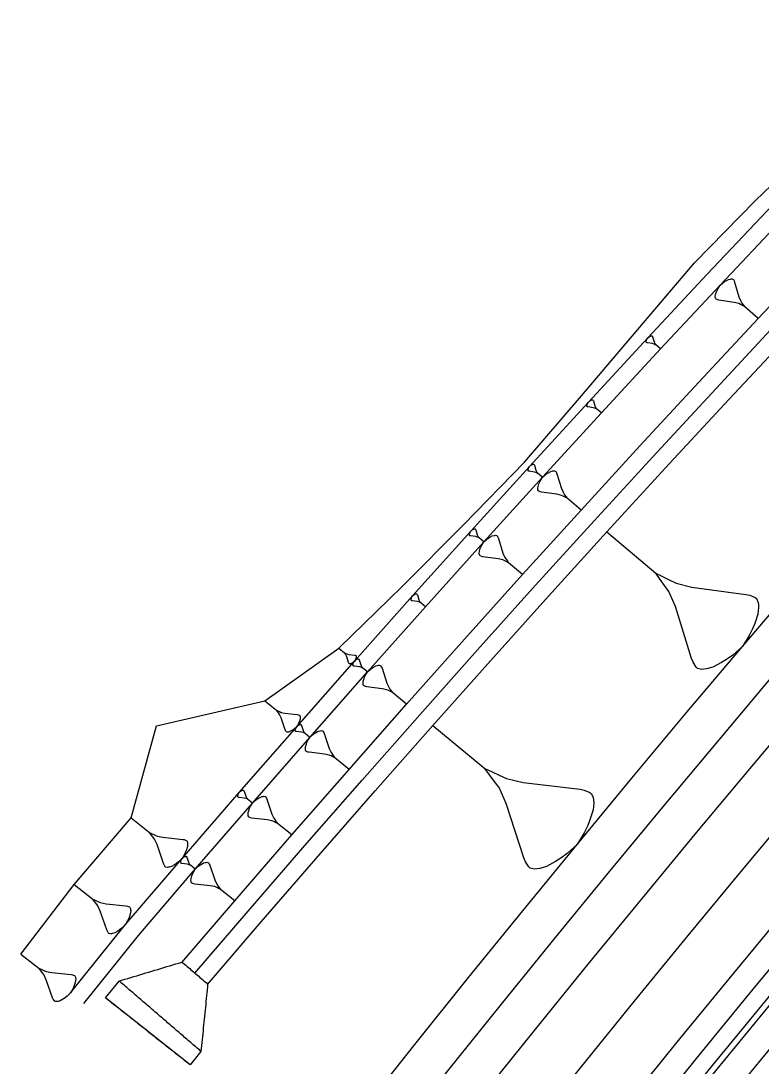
# Model space of a CAD drawing. Extents: x 386614 to 387594, y 803230 to 804419.
# Drawn here: x 387342.4 to 387386.3, y 804217.6 to 804279.6 of the extents above; entities that cross this region are included whole.
import ezdxf

# ---------------------------------------------------------------- set-up
doc = ezdxf.new("R2010")
doc.units = 0
doc.layers.get('0').update_dxf_attribs({"linetype": 'CONTINUOUS'})

msp = doc.modelspace()

# ---------------------------------------------------------------- linework, layer by layer
at = {"color": 1}
for p, q in [((387384.1358, 804264.1902), (387384.2841, 804264.2661)), ((387384.2841, 804264.2661), (387384.3917, 804264.2954)), ((387384.3917, 804264.2954), (387384.4353, 804264.2984)), ((387384.4353, 804264.2984), (387384.4789, 804264.3014)), ((387384.4789, 804264.3014), (387384.5459, 804264.284)), ((387384.5459, 804264.284), (387384.5692, 804264.2637)), ((387384.5692, 804264.2637), (387384.6188, 804264.1794)), ((387383.6044, 804263.6277), (387383.6624, 804263.7413)), ((387383.6624, 804263.7413), (387383.7813, 804263.9248)), ((387383.7813, 804263.9248), (387383.9469, 804264.0676)), ((387383.9469, 804264.0676), (387384.0515, 804264.1406)), ((387384.0515, 804264.1406), (387384.1358, 804264.1902)), ((387384.6188, 804264.1794), (387384.6451, 804264.1155)), ((387384.6451, 804264.1155), (387384.9027, 804263.2344)), ((387383.4974, 804263.2696), (387383.5117, 804263.3802)), ((387383.5004, 804263.226), (387383.4974, 804263.2696)), ((387383.5034, 804263.1824), (387383.5004, 804263.226)), ((387383.5297, 804263.1184), (387383.5034, 804263.1824)), ((387383.5117, 804263.3802), (387383.5667, 804263.5374)), ((387383.553, 804263.0981), (387383.5297, 804263.1184)), ((387383.6433, 804263.0604), (387383.553, 804263.0981)), ((387383.5667, 804263.5374), (387383.6044, 804263.6277)), ((387383.7102, 804263.0431), (387383.6433, 804263.0604)), ((387384.6182, 804262.908), (387383.7102, 804263.0431)), ((387384.9027, 804263.2344), (387385.0079, 804262.9785)), ((387384.886, 804262.8386), (387384.6182, 804262.908)), ((387384.9996, 804262.7807), (387384.886, 804262.8386)), ((387385.1131, 804262.7227), (387384.9996, 804262.7807)), ((387385.0079, 804262.9785), (387385.0809, 804262.8739)), ((387385.0809, 804262.8739), (387385.1538, 804262.7693)), ((387385.2267, 804262.6647), (387385.1131, 804262.7227)), ((387385.1538, 804262.7693), (387385.2267, 804262.6647)), ((387386.0426, 804261.9534), (387385.2267, 804262.6647)), ((387373.1519, 804252.3706), (387373.2682, 804252.5558)), ((387373.2682, 804252.5558), (387373.4318, 804252.701)), ((387373.4318, 804252.701), (387373.5353, 804252.7754)), ((387373.5353, 804252.7754), (387373.6189, 804252.8262)), ((387373.6189, 804252.8262), (387373.766, 804252.9043)), ((387373.766, 804252.9043), (387373.8732, 804252.9351)), ((387373.8732, 804252.9351), (387373.9168, 804252.9387)), ((387373.9168, 804252.9387), (387373.9604, 804252.9423)), ((387373.9604, 804252.9423), (387374.0276, 804252.9259)), ((387374.0276, 804252.9259), (387374.0512, 804252.9059)), ((387374.0512, 804252.9059), (387374.102, 804252.8224)), ((387374.102, 804252.8224), (387374.1292, 804252.7588)), ((387374.1292, 804252.7588), (387374.3994, 804251.8815)), ((387372.9937, 804251.8967), (387373.0065, 804252.0075)), ((387372.9973, 804251.8531), (387372.9937, 804251.8967)), ((387373.0065, 804252.0075), (387373.0592, 804252.1654)), ((387373.0592, 804252.1654), (387373.0956, 804252.2562)), ((387373.0956, 804252.2562), (387373.1519, 804252.3706)), ((387374.3994, 804251.8815), (387374.5082, 804251.6272)), ((387373.0009, 804251.8095), (387372.9973, 804251.8531)), ((387373.0281, 804251.7459), (387373.0009, 804251.8095)), ((387373.0517, 804251.7259), (387373.0281, 804251.7459)), ((387373.1425, 804251.6896), (387373.0517, 804251.7259)), ((387373.2097, 804251.6732), (387373.1425, 804251.6896)), ((387374.1195, 804251.5511), (387373.2097, 804251.6732)), ((387374.3883, 804251.4856), (387374.1195, 804251.5511)), ((387374.5027, 804251.4292), (387374.3883, 804251.4856)), ((387374.6171, 804251.3728), (387374.5027, 804251.4292)), ((387374.5082, 804251.6272), (387374.5826, 804251.5236)), ((387374.5826, 804251.5236), (387374.657, 804251.42)), ((387374.7315, 804251.3165), (387374.6171, 804251.3728)), ((387374.657, 804251.42), (387374.7315, 804251.3165)), ((387375.5575, 804250.6169), (387374.7315, 804251.3165)), ((387369.7989, 804248.7315), (387369.9618, 804248.8775)), ((387369.9618, 804248.8775), (387370.065, 804248.9524)), ((387370.065, 804248.9524), (387370.1483, 804249.0036)), ((387370.1483, 804249.0036), (387370.2951, 804249.0824)), ((387370.2951, 804249.0824), (387370.4021, 804249.1137)), ((387370.4021, 804249.1137), (387370.4457, 804249.1175)), ((387370.4457, 804249.1175), (387370.4892, 804249.1213)), ((387370.4892, 804249.1213), (387370.5565, 804249.1053)), ((387370.5565, 804249.1053), (387370.5802, 804249.0854)), ((387370.5802, 804249.0854), (387370.6314, 804249.0021)), ((387370.6314, 804249.0021), (387370.6589, 804248.9386)), ((387370.6589, 804248.9386), (387370.9333, 804248.0626)), ((387369.5275, 804248.0711), (387369.5398, 804248.182)), ((387369.5398, 804248.182), (387369.5918, 804248.3402)), ((387369.5918, 804248.3402), (387369.6277, 804248.4311)), ((387369.6277, 804248.4311), (387369.6835, 804248.5458)), ((387369.6835, 804248.5458), (387369.7989, 804248.7315)), ((387369.5313, 804248.0275), (387369.5275, 804248.0711)), ((387369.5352, 804247.984), (387369.5313, 804248.0275)), ((387369.5627, 804247.9205), (387369.5352, 804247.984)), ((387369.5864, 804247.9006), (387369.5627, 804247.9205)), ((387369.6773, 804247.8647), (387369.5864, 804247.9006)), ((387369.7446, 804247.8487), (387369.6773, 804247.8647)), ((387370.655, 804247.7309), (387369.7446, 804247.8487)), ((387370.9241, 804247.6666), (387370.655, 804247.7309)), ((387371.0387, 804247.6108), (387370.9241, 804247.6666)), ((387370.9333, 804248.0626), (387371.0433, 804247.8088)), ((387371.1534, 804247.555), (387371.0387, 804247.6108)), ((387371.0433, 804247.8088), (387371.1182, 804247.7056)), ((387371.1182, 804247.7056), (387371.1931, 804247.6024)), ((387371.268, 804247.4992), (387371.1534, 804247.555)), ((387371.1931, 804247.6024), (387371.268, 804247.4992)), ((387372.0974, 804246.8035), (387371.268, 804247.4992)), ((387363.2602, 804241.307), (387363.4062, 804241.3871)), ((387363.4062, 804241.3871), (387363.5129, 804241.4195)), ((387363.5129, 804241.4195), (387363.5565, 804241.4237)), ((387363.5565, 804241.4237), (387363.6, 804241.428)), ((387363.6, 804241.428), (387363.6674, 804241.4126)), ((387363.6674, 804241.4126), (387363.6913, 804241.3929)), ((387363.6913, 804241.3929), (387363.7433, 804241.3101)), ((387362.71, 804240.6383), (387362.7451, 804240.7296)), ((387362.7451, 804240.7296), (387362.7998, 804240.8448)), ((387362.7998, 804240.8448), (387362.9135, 804241.0316)), ((387362.9135, 804241.0316), (387363.0749, 804241.1791)), ((387363.0749, 804241.1791), (387363.1774, 804241.255)), ((387363.1774, 804241.255), (387363.2602, 804241.307)), ((387363.7433, 804241.3101), (387363.7714, 804241.2469)), ((387363.7714, 804241.2469), (387364.0541, 804240.3735)), ((387362.6483, 804240.3686), (387362.6595, 804240.4796)), ((387362.6526, 804240.3251), (387362.6483, 804240.3686)), ((387362.6568, 804240.2816), (387362.6526, 804240.3251)), ((387362.6849, 804240.2184), (387362.6568, 804240.2816)), ((387362.6595, 804240.4796), (387362.71, 804240.6383)), ((387362.7088, 804240.1987), (387362.6849, 804240.2184)), ((387362.8001, 804240.1637), (387362.7088, 804240.1987)), ((387362.8675, 804240.1482), (387362.8001, 804240.1637)), ((387363.779, 804240.0391), (387362.8675, 804240.1482)), ((387364.0541, 804240.3735), (387364.1666, 804240.1208)), ((387364.1666, 804240.1208), (387364.2425, 804240.0183)), ((387364.0487, 804239.9775), (387363.779, 804240.0391)), ((387364.1639, 804239.9228), (387364.0487, 804239.9775)), ((387364.279, 804239.868), (387364.1639, 804239.9228)), ((387364.2425, 804240.0183), (387364.3183, 804239.9158)), ((387364.3942, 804239.8133), (387364.279, 804239.868)), ((387364.3183, 804239.9158), (387364.3942, 804239.8133)), ((387365.2301, 804239.1256), (387364.3942, 804239.8133)), ((387359.3847, 804236.9687), (387359.4974, 804237.1561)), ((387359.4974, 804237.1561), (387359.6582, 804237.3044)), ((387359.6582, 804237.3044), (387359.7603, 804237.3808)), ((387359.7603, 804237.3808), (387359.8429, 804237.4332)), ((387359.8429, 804237.4332), (387359.9885, 804237.514)), ((387359.9885, 804237.514), (387360.0951, 804237.5468)), ((387360.0951, 804237.5468), (387360.1386, 804237.5513)), ((387360.1386, 804237.5513), (387360.1821, 804237.5557)), ((387360.1821, 804237.5557), (387360.2496, 804237.5406)), ((387360.2496, 804237.5406), (387360.2736, 804237.5211)), ((387360.2736, 804237.5211), (387360.3259, 804237.4385)), ((387360.3259, 804237.4385), (387360.3544, 804237.3755)), ((387360.3544, 804237.3755), (387360.6412, 804236.5034)), ((387359.2355, 804236.4919), (387359.2461, 804236.6029)), ((387359.2399, 804236.4484), (387359.2355, 804236.4919)), ((387359.2444, 804236.4048), (387359.2399, 804236.4484)), ((387359.2728, 804236.3418), (387359.2444, 804236.4048)), ((387359.2461, 804236.6029), (387359.2959, 804236.7618)), ((387359.2959, 804236.7618), (387359.3305, 804236.8533)), ((387359.3305, 804236.8533), (387359.3847, 804236.9687)), ((387360.6412, 804236.5034), (387360.7549, 804236.2512)), ((387359.2968, 804236.3223), (387359.2728, 804236.3418)), ((387359.3882, 804236.2876), (387359.2968, 804236.3223)), ((387359.4557, 804236.2725), (387359.3882, 804236.2876)), ((387360.3677, 804236.1678), (387359.4557, 804236.2725)), ((387360.6377, 804236.1074), (387360.3677, 804236.1678)), ((387360.7531, 804236.0532), (387360.6377, 804236.1074)), ((387360.8686, 804235.9991), (387360.7531, 804236.0532)), ((387360.7549, 804236.2512), (387360.8313, 804236.1491)), ((387360.8313, 804236.1491), (387360.9076, 804236.047)), ((387360.984, 804235.9449), (387360.8686, 804235.9991)), ((387360.9076, 804236.047), (387360.984, 804235.9449)), ((387361.8232, 804235.2611), (387360.984, 804235.9449)), ((387356.0993, 804233.2637), (387356.2594, 804233.4127)), ((387356.2594, 804233.4127), (387356.3611, 804233.4896)), ((387356.3611, 804233.4896), (387356.4435, 804233.5424)), ((387356.4435, 804233.5424), (387356.5887, 804233.6239)), ((387356.5887, 804233.6239), (387356.6951, 804233.6573)), ((387356.6951, 804233.6573), (387356.7386, 804233.6619)), ((387356.7386, 804233.6619), (387356.7821, 804233.6666)), ((387356.7821, 804233.6666), (387356.8496, 804233.6518)), ((387356.8496, 804233.6518), (387356.8737, 804233.6324)), ((387356.8737, 804233.6324), (387356.9265, 804233.55)), ((387356.9265, 804233.55), (387356.9552, 804233.4871)), ((387356.9552, 804233.4871), (387357.2462, 804232.6165)), ((387355.8406, 804232.5982), (387355.8507, 804232.7093)), ((387355.8507, 804232.7093), (387355.8997, 804232.8684)), ((387355.8997, 804232.8684), (387355.9339, 804232.9601)), ((387355.9339, 804232.9601), (387355.9875, 804233.0758)), ((387355.9875, 804233.0758), (387356.0993, 804233.2637)), ((387355.8452, 804232.5547), (387355.8406, 804232.5982)), ((387355.8499, 804232.5112), (387355.8452, 804232.5547)), ((387355.8786, 804232.4483), (387355.8499, 804232.5112)), ((387355.9026, 804232.4289), (387355.8786, 804232.4483)), ((387355.9943, 804232.3947), (387355.9026, 804232.4289)), ((387356.0618, 804232.3799), (387355.9943, 804232.3947)), ((387356.9743, 804232.2795), (387356.0618, 804232.3799)), ((387357.2446, 804232.2204), (387356.9743, 804232.2795)), ((387357.3603, 804232.1668), (387357.2446, 804232.2204)), ((387357.2462, 804232.6165), (387357.3611, 804232.3648)), ((387357.476, 804232.1132), (387357.3603, 804232.1668)), ((387357.3611, 804232.3648), (387357.4379, 804232.2631)), ((387357.4379, 804232.2631), (387357.5148, 804232.1613)), ((387357.5917, 804232.0596), (387357.476, 804232.1132)), ((387357.5148, 804232.1613), (387357.5917, 804232.0596)), ((387358.4341, 804231.3798), (387357.5917, 804232.0596)), ((387352.8786, 804229.5042), (387352.98, 804229.5816)), ((387352.98, 804229.5816), (387353.0621, 804229.6348)), ((387353.0621, 804229.6348), (387353.2069, 804229.717)), ((387353.2069, 804229.717), (387353.3132, 804229.7508)), ((387353.3132, 804229.7508), (387353.3566, 804229.7557)), ((387353.3566, 804229.7557), (387353.4001, 804229.7605)), ((387353.4001, 804229.7605), (387353.4677, 804229.7461)), ((387353.4677, 804229.7461), (387353.4919, 804229.7268)), ((387353.4919, 804229.7268), (387353.5451, 804229.6447)), ((387353.5451, 804229.6447), (387353.5741, 804229.5819)), ((387353.5741, 804229.5819), (387353.8692, 804228.7127)), ((387352.4733, 804228.7988), (387352.5215, 804228.9582)), ((387352.5215, 804228.9582), (387352.5552, 804229.05)), ((387352.5552, 804229.05), (387352.6083, 804229.166)), ((387352.6083, 804229.166), (387352.7193, 804229.3544)), ((387352.7193, 804229.3544), (387352.8786, 804229.5042)), ((387352.4637, 804228.6877), (387352.4733, 804228.7988)), ((387352.4685, 804228.6442), (387352.4637, 804228.6877)), ((387352.4734, 804228.6008), (387352.4685, 804228.6442)), ((387352.5024, 804228.538), (387352.4734, 804228.6008)), ((387352.5266, 804228.5187), (387352.5024, 804228.538)), ((387352.6183, 804228.4849), (387352.5266, 804228.5187)), ((387352.686, 804228.4705), (387352.6183, 804228.4849)), ((387353.5989, 804228.3744), (387352.686, 804228.4705)), ((387353.8694, 804228.3166), (387353.5989, 804228.3744)), ((387353.8692, 804228.7127), (387353.9853, 804228.4616)), ((387353.9853, 804228.4616), (387354.0626, 804228.3602)), ((387354.0626, 804228.3602), (387354.14, 804228.2588)), ((387353.9854, 804228.2635), (387353.8694, 804228.3166)), ((387354.1014, 804228.2105), (387353.9854, 804228.2635)), ((387354.2173, 804228.1574), (387354.1014, 804228.2105)), ((387354.14, 804228.2588), (387354.2173, 804228.1574)), ((387355.063, 804227.4817), (387354.2173, 804228.1574))]:
    msp.add_line(p, q, dxfattribs=at)
at = {"color": 7}
for p, q in [((387379.409, 804260.5872), (387379.4136, 804260.6241)), ((387379.4101, 804260.5727), (387379.409, 804260.5872)), ((387379.4112, 804260.5581), (387379.4101, 804260.5727)), ((387379.42, 804260.5369), (387379.4112, 804260.5581)), ((387379.4136, 804260.6241), (387379.4317, 804260.6766)), ((387379.4317, 804260.6766), (387379.4441, 804260.7067)), ((387379.4441, 804260.7067), (387379.4633, 804260.7447)), ((387379.4633, 804260.7447), (387379.5026, 804260.806)), ((387379.5026, 804260.806), (387379.5576, 804260.8539)), ((387379.5576, 804260.8539), (387379.5924, 804260.8784)), ((387379.5924, 804260.8784), (387379.6204, 804260.8951)), ((387379.6204, 804260.8951), (387379.6697, 804260.9206)), ((387379.6697, 804260.9206), (387379.7055, 804260.9305)), ((387379.7055, 804260.9305), (387379.72, 804260.9316)), ((387379.72, 804260.9316), (387379.7346, 804260.9327)), ((387379.7346, 804260.9327), (387379.7569, 804260.927)), ((387379.7569, 804260.927), (387379.7647, 804260.9203)), ((387379.7647, 804260.9203), (387379.7814, 804260.8923)), ((387379.7814, 804260.8923), (387379.7903, 804260.871)), ((387379.7903, 804260.871), (387379.8775, 804260.5777)), ((387379.8775, 804260.5777), (387379.913, 804260.4926)), ((387379.4278, 804260.5301), (387379.42, 804260.5369)), ((387379.458, 804260.5177), (387379.4278, 804260.5301)), ((387379.4803, 804260.512), (387379.458, 804260.5177)), ((387379.7832, 804260.4684), (387379.4803, 804260.512)), ((387379.8726, 804260.4458), (387379.7832, 804260.4684)), ((387379.9105, 804260.4266), (387379.8726, 804260.4458)), ((387379.9485, 804260.4075), (387379.9105, 804260.4266)), ((387379.913, 804260.4926), (387379.9375, 804260.4578)), ((387379.9375, 804260.4578), (387379.9619, 804260.4231)), ((387379.9864, 804260.3883), (387379.9485, 804260.4075)), ((387379.9619, 804260.4231), (387379.9864, 804260.3883)), ((387380.2595, 804260.1525), (387379.9864, 804260.3883)), ((387375.9026, 804256.7935), (387375.907, 804256.8304)), ((387375.907, 804256.8304), (387375.9248, 804256.883)), ((387375.9248, 804256.883), (387375.9371, 804256.9132)), ((387375.9371, 804256.9132), (387375.9561, 804256.9512)), ((387375.9561, 804256.9512), (387375.9951, 804257.0127)), ((387375.9951, 804257.0127), (387376.0499, 804257.0609)), ((387376.0499, 804257.0609), (387376.0845, 804257.0855)), ((387376.0845, 804257.0855), (387376.1124, 804257.1023)), ((387376.1124, 804257.1023), (387376.1616, 804257.1281)), ((387376.1616, 804257.1281), (387376.1974, 804257.1382)), ((387376.1974, 804257.1382), (387376.2119, 804257.1393)), ((387376.2119, 804257.1393), (387376.2265, 804257.1405)), ((387376.2265, 804257.1405), (387376.2488, 804257.1349)), ((387376.2488, 804257.1349), (387376.2567, 804257.1282)), ((387376.2567, 804257.1282), (387376.2735, 804257.1003)), ((387376.2735, 804257.1003), (387376.2824, 804257.079)), ((387376.2824, 804257.079), (387376.3711, 804256.7862)), ((387375.9037, 804256.7789), (387375.9026, 804256.7935)), ((387375.9048, 804256.7644), (387375.9037, 804256.7789)), ((387375.9138, 804256.7432), (387375.9048, 804256.7644)), ((387375.9216, 804256.7365), (387375.9138, 804256.7432)), ((387375.9519, 804256.7242), (387375.9216, 804256.7365)), ((387375.9742, 804256.7186), (387375.9519, 804256.7242)), ((387376.2773, 804256.6765), (387375.9742, 804256.7186)), ((387376.3668, 804256.6542), (387376.2773, 804256.6765)), ((387376.4048, 804256.6353), (387376.3668, 804256.6542)), ((387376.3711, 804256.7862), (387376.407, 804256.7012)), ((387376.4429, 804256.6163), (387376.4048, 804256.6353)), ((387376.407, 804256.7012), (387376.4316, 804256.6666)), ((387376.4316, 804256.6666), (387376.4563, 804256.632)), ((387376.4809, 804256.5973), (387376.4429, 804256.6163)), ((387376.4563, 804256.632), (387376.4809, 804256.5973)), ((387376.7551, 804256.3628), (387376.4809, 804256.5973)), ((387372.4476, 804253.1022), (387372.4664, 804253.1404)), ((387372.4664, 804253.1404), (387372.5052, 804253.2021)), ((387372.5052, 804253.2021), (387372.5597, 804253.2505)), ((387372.5597, 804253.2505), (387372.5942, 804253.2753)), ((387372.5942, 804253.2753), (387372.622, 804253.2923)), ((387372.622, 804253.2923), (387372.6711, 804253.3183)), ((387372.6711, 804253.3183), (387372.7068, 804253.3285)), ((387372.7068, 804253.3285), (387372.7213, 804253.3297)), ((387372.7213, 804253.3297), (387372.7359, 804253.3309)), ((387372.7359, 804253.3309), (387372.7583, 804253.3255)), ((387372.7583, 804253.3255), (387372.7661, 804253.3188)), ((387372.7661, 804253.3188), (387372.7831, 804253.291)), ((387372.7831, 804253.291), (387372.7921, 804253.2698)), ((387372.7921, 804253.2698), (387372.8822, 804252.9773)), ((387372.4136, 804252.9824), (387372.4179, 804253.0193)), ((387372.4148, 804252.9679), (387372.4136, 804252.9824)), ((387372.416, 804252.9533), (387372.4148, 804252.9679)), ((387372.4251, 804252.9321), (387372.416, 804252.9533)), ((387372.4179, 804253.0193), (387372.4355, 804253.072)), ((387372.433, 804252.9255), (387372.4251, 804252.9321)), ((387372.4633, 804252.9134), (387372.433, 804252.9255)), ((387372.4355, 804253.072), (387372.4476, 804253.1022)), ((387372.4856, 804252.9079), (387372.4633, 804252.9134)), ((387372.7889, 804252.8672), (387372.4856, 804252.9079)), ((387372.8785, 804252.8454), (387372.7889, 804252.8672)), ((387372.9166, 804252.8266), (387372.8785, 804252.8454)), ((387372.8822, 804252.9773), (387372.9185, 804252.8926)), ((387372.9548, 804252.8078), (387372.9166, 804252.8266)), ((387372.9185, 804252.8926), (387372.9433, 804252.858)), ((387372.9433, 804252.858), (387372.9681, 804252.8235)), ((387372.9929, 804252.789), (387372.9548, 804252.8078)), ((387372.9681, 804252.8235), (387372.9929, 804252.789)), ((387373.2682, 804252.5558), (387372.9929, 804252.789)), ((387369.0328, 804249.3742), (387369.0871, 804249.4229)), ((387369.0871, 804249.4229), (387369.1215, 804249.4478)), ((387369.1215, 804249.4478), (387369.1492, 804249.4649)), ((387369.1492, 804249.4649), (387369.1982, 804249.4912)), ((387369.1982, 804249.4912), (387369.2338, 804249.5016)), ((387369.2338, 804249.5016), (387369.2484, 804249.5029)), ((387369.2484, 804249.5029), (387369.2629, 804249.5041)), ((387369.2629, 804249.5041), (387369.2853, 804249.4988)), ((387369.2853, 804249.4988), (387369.2932, 804249.4922)), ((387369.2932, 804249.4922), (387369.3103, 804249.4644)), ((387369.3103, 804249.4644), (387369.3194, 804249.4432)), ((387369.3194, 804249.4432), (387369.4109, 804249.1512)), ((387368.9423, 804249.1541), (387368.9464, 804249.191)), ((387368.9436, 804249.1395), (387368.9423, 804249.1541)), ((387368.9449, 804249.125), (387368.9436, 804249.1395)), ((387368.954, 804249.1039), (387368.9449, 804249.125)), ((387368.9464, 804249.191), (387368.9637, 804249.2438)), ((387368.9619, 804249.0972), (387368.954, 804249.1039)), ((387368.9923, 804249.0853), (387368.9619, 804249.0972)), ((387368.9637, 804249.2438), (387368.9757, 804249.2741)), ((387368.9757, 804249.2741), (387368.9943, 804249.3123)), ((387369.0147, 804249.0799), (387368.9923, 804249.0853)), ((387368.9943, 804249.3123), (387369.0328, 804249.3742)), ((387369.3181, 804249.0407), (387369.0147, 804249.0799)), ((387369.4078, 804249.0192), (387369.3181, 804249.0407)), ((387369.4461, 804249.0006), (387369.4078, 804249.0192)), ((387369.4109, 804249.1512), (387369.4476, 804249.0666)), ((387369.4843, 804248.982), (387369.4461, 804249.0006)), ((387369.4476, 804249.0666), (387369.4726, 804249.0322)), ((387369.4726, 804249.0322), (387369.4975, 804248.9978)), ((387369.5225, 804248.9634), (387369.4843, 804248.982)), ((387369.4975, 804248.9978), (387369.5225, 804248.9634)), ((387369.7989, 804248.7315), (387369.5225, 804248.9634)), ((387377.0836, 804249.3243), (387379.9769, 804246.8737)), ((387379.9769, 804246.8737), (387380.3776, 804246.6763)), ((387380.2376, 804246.511), (387379.9769, 804246.8737)), ((387380.4982, 804246.1482), (387380.2376, 804246.511)), ((387380.3776, 804246.6763), (387380.7783, 804246.4789)), ((387380.7783, 804246.4789), (387381.179, 804246.2815)), ((387380.7589, 804245.7855), (387380.4982, 804246.1482)), ((387381.1402, 804244.8947), (387380.7589, 804245.7855)), ((387381.179, 804246.2815), (387382.1204, 804246.052)), ((387382.1204, 804246.052), (387385.3073, 804245.6243)), ((387365.4887, 804245.3086), (387365.4926, 804245.3455)), ((387365.49, 804245.294), (387365.4887, 804245.3086)), ((387365.4914, 804245.2795), (387365.49, 804245.294)), ((387365.5007, 804245.2584), (387365.4914, 804245.2795)), ((387365.4926, 804245.3455), (387365.5097, 804245.3983)), ((387365.5086, 804245.2518), (387365.5007, 804245.2584)), ((387365.539, 804245.24), (387365.5086, 804245.2518)), ((387365.5097, 804245.3983), (387365.5215, 804245.4287)), ((387365.5215, 804245.4287), (387365.5399, 804245.467)), ((387365.5614, 804245.2347), (387365.539, 804245.24)), ((387365.5399, 804245.467), (387365.5781, 804245.5291)), ((387365.8651, 804245.1969), (387365.5614, 804245.2347)), ((387365.5781, 804245.5291), (387365.6322, 804245.578)), ((387365.6322, 804245.578), (387365.6664, 804245.6032)), ((387365.6664, 804245.6032), (387365.6941, 804245.6204)), ((387365.6941, 804245.6204), (387365.7429, 804245.6469)), ((387365.7429, 804245.6469), (387365.7786, 804245.6575)), ((387365.7786, 804245.6575), (387365.7931, 804245.6588)), ((387365.7931, 804245.6588), (387365.8076, 804245.6602)), ((387365.8076, 804245.6602), (387365.83, 804245.6549)), ((387365.83, 804245.6549), (387365.838, 804245.6483)), ((387365.838, 804245.6483), (387365.8552, 804245.6206)), ((387365.8552, 804245.6206), (387365.8644, 804245.5995)), ((387365.8644, 804245.5995), (387365.9573, 804245.308)), ((387365.9548, 804245.176), (387365.8651, 804245.1969)), ((387365.9932, 804245.1575), (387365.9548, 804245.176)), ((387365.9573, 804245.308), (387365.9944, 804245.2235)), ((387366.0315, 804245.1391), (387365.9932, 804245.1575)), ((387365.9944, 804245.2235), (387366.0195, 804245.1893)), ((387366.0195, 804245.1893), (387366.0446, 804245.155)), ((387366.0698, 804245.1207), (387366.0315, 804245.1391)), ((387366.0446, 804245.155), (387366.0698, 804245.1207)), ((387366.3473, 804244.8901), (387366.0698, 804245.1207)), ((387385.3073, 804245.6243), (387385.5426, 804245.5669)), ((387385.5426, 804245.5669), (387385.8607, 804245.4395)), ((387385.8607, 804245.4395), (387385.9433, 804245.3695)), ((387385.9433, 804245.3695), (387386.0386, 804245.1468)), ((387386.0386, 804245.1468), (387386.0513, 804244.9941)), ((387382.0866, 804241.8216), (387381.1402, 804244.8947)), ((387386.0192, 804244.4534), (387385.8345, 804243.9001)), ((387386.0639, 804244.8415), (387386.0192, 804244.4534)), ((387386.0513, 804244.9941), (387386.0639, 804244.8415)), ((387385.8345, 804243.9001), (387385.7071, 804243.5821)), ((387385.7071, 804243.5821), (387385.5097, 804243.1814)), ((387385.5097, 804243.1814), (387385.1023, 804242.5327)), ((387361.2069, 804242.4356), (387361.5441, 804242.1583)), ((387361.5441, 804242.1583), (387361.5905, 804242.1362)), ((387361.5747, 804242.1169), (387361.5441, 804242.1583)), ((387361.6053, 804242.0756), (387361.5747, 804242.1169)), ((387361.5905, 804242.1362), (387361.637, 804242.1141)), ((387361.6359, 804242.0343), (387361.6053, 804242.0756)), ((387361.6812, 804241.9324), (387361.6359, 804242.0343)), ((387361.637, 804242.1141), (387361.6834, 804242.0921)), ((387361.6834, 804242.0921), (387361.7922, 804242.0672)), ((387361.7922, 804242.0672), (387362.1597, 804242.0232)), ((387362.1597, 804242.0232), (387362.1869, 804242.017)), ((387362.1869, 804242.017), (387362.2237, 804242.0028)), ((387362.2237, 804242.0028), (387362.2334, 804241.9949)), ((387362.2334, 804241.9949), (387362.2447, 804241.9694)), ((387362.2447, 804241.9694), (387362.2464, 804241.9519)), ((387384.5295, 804242.024), (387384.1667, 804241.7634)), ((387385.1023, 804242.5327), (387384.5295, 804242.024)), ((387361.7952, 804241.5801), (387361.6812, 804241.9324)), ((387361.8066, 804241.5547), (387361.7952, 804241.5801)), ((387361.8275, 804241.5213), (387361.8066, 804241.5547)), ((387361.8372, 804241.5133), (387361.8275, 804241.5213)), ((387361.8644, 804241.5071), (387361.8372, 804241.5133)), ((387361.8819, 804241.5088), (387361.8644, 804241.5071)), ((387361.8995, 804241.5105), (387361.8819, 804241.5088)), ((387361.9425, 804241.5236), (387361.8995, 804241.5105)), ((387362.0014, 804241.5559), (387361.9425, 804241.5236)), ((387362.0348, 804241.5769), (387362.0014, 804241.5559)), ((387362.0761, 804241.6075), (387362.0348, 804241.5769)), ((387362.0529, 804241.446), (387362.0566, 804241.4829)), ((387362.0543, 804241.4314), (387362.0529, 804241.446)), ((387362.0557, 804241.4169), (387362.0543, 804241.4314)), ((387362.065, 804241.3959), (387362.0557, 804241.4169)), ((387362.0566, 804241.4829), (387362.0734, 804241.5358)), ((387362.073, 804241.3893), (387362.065, 804241.3959)), ((387362.1034, 804241.3776), (387362.073, 804241.3893)), ((387362.0734, 804241.5358), (387362.0851, 804241.5663)), ((387362.1412, 804241.667), (387362.0761, 804241.6075)), ((387362.0851, 804241.5663), (387362.1033, 804241.6047)), ((387362.1033, 804241.6047), (387362.1412, 804241.667)), ((387362.1259, 804241.3725), (387362.1034, 804241.3776)), ((387362.4297, 804241.3361), (387362.1259, 804241.3725)), ((387362.1871, 804241.7423), (387362.1412, 804241.667)), ((387362.1412, 804241.667), (387362.195, 804241.7161)), ((387362.2091, 804241.7888), (387362.1871, 804241.7423)), ((387362.195, 804241.7161), (387362.2292, 804241.7414)), ((387362.2233, 804241.8256), (387362.2091, 804241.7888)), ((387362.2436, 804241.8896), (387362.2233, 804241.8256)), ((387362.2292, 804241.7414), (387362.2568, 804241.7588)), ((387362.2481, 804241.9343), (387362.2436, 804241.8896)), ((387362.2464, 804241.9519), (387362.2481, 804241.9343)), ((387362.2568, 804241.7588), (387362.3055, 804241.7855)), ((387362.3055, 804241.7855), (387362.341, 804241.7962)), ((387362.341, 804241.7962), (387362.3556, 804241.7977)), ((387362.3556, 804241.7977), (387362.3701, 804241.7991)), ((387362.3701, 804241.7991), (387362.3925, 804241.7939)), ((387362.3925, 804241.7939), (387362.4005, 804241.7874)), ((387362.4005, 804241.7874), (387362.4178, 804241.7598)), ((387362.4178, 804241.7598), (387362.4272, 804241.7387)), ((387362.4272, 804241.7387), (387362.5214, 804241.4476)), ((387362.5214, 804241.4476), (387362.5589, 804241.3633)), ((387362.5589, 804241.3633), (387362.5842, 804241.3292)), ((387382.1819, 804241.5989), (387382.0866, 804241.8216)), ((387382.3599, 804241.3062), (387382.1819, 804241.5989)), ((387383.874, 804241.5854), (387383.3586, 804241.3121)), ((387384.1667, 804241.7634), (387383.874, 804241.5854)), ((387362.5196, 804241.3156), (387362.4297, 804241.3361)), ((387362.558, 804241.2973), (387362.5196, 804241.3156)), ((387362.5964, 804241.2791), (387362.558, 804241.2973)), ((387362.5842, 804241.3292), (387362.6095, 804241.295)), ((387362.6348, 804241.2609), (387362.5964, 804241.2791)), ((387362.6095, 804241.295), (387362.6348, 804241.2609)), ((387362.9135, 804241.0316), (387362.6348, 804241.2609)), ((387382.4425, 804241.2362), (387382.3599, 804241.3062)), ((387382.6779, 804241.1789), (387382.4425, 804241.2362)), ((387382.8305, 804241.1915), (387382.6779, 804241.1789)), ((387382.9832, 804241.2042), (387382.8305, 804241.1915)), ((387383.3586, 804241.3121), (387382.9832, 804241.2042)), ((387356.842, 804239.3197), (387357.5204, 804238.7669)), ((387357.5204, 804238.7669), (387357.6138, 804238.7231)), ((387357.5822, 804238.6844), (387357.5204, 804238.7669)), ((387357.6439, 804238.6018), (387357.5822, 804238.6844)), ((387357.6138, 804238.7231), (387357.7071, 804238.6794)), ((387357.7056, 804238.5193), (387357.6439, 804238.6018)), ((387357.7975, 804238.3154), (387357.7056, 804238.5193)), ((387357.7071, 804238.6794), (387357.8004, 804238.6356)), ((387358.0294, 804237.6104), (387357.7975, 804238.3154)), ((387357.8004, 804238.6356), (387358.0186, 804238.5868)), ((387358.0186, 804238.5868), (387358.7559, 804238.5021)), ((387358.7559, 804238.5021), (387358.8105, 804238.4899)), ((387358.8105, 804238.4899), (387358.8844, 804238.4619)), ((387358.8844, 804238.4619), (387358.9038, 804238.4461)), ((387358.9038, 804238.4461), (387358.9268, 804238.3951)), ((387358.934, 804238.3247), (387358.9253, 804238.235)), ((387358.9268, 804238.3951), (387358.9304, 804238.3599)), ((387358.9304, 804238.3599), (387358.934, 804238.3247)), ((387358.5923, 804237.6679), (387358.5097, 804237.6061)), ((387358.7222, 804237.7878), (387358.5923, 804237.6679)), ((387358.6384, 804237.6033), (387358.655, 804237.6563)), ((387358.655, 804237.6563), (387358.6665, 804237.6868)), ((387358.6665, 804237.6868), (387358.6846, 804237.7253)), ((387358.6846, 804237.7253), (387358.7222, 804237.7878)), ((387358.8134, 804237.9392), (387358.7222, 804237.7878)), ((387358.7222, 804237.7878), (387358.7758, 804237.8372)), ((387358.7758, 804237.8372), (387358.8098, 804237.8627)), ((387358.8098, 804237.8627), (387358.8373, 804237.8801)), ((387358.8571, 804238.0326), (387358.8134, 804237.9392)), ((387358.8373, 804237.8801), (387358.8859, 804237.9071)), ((387358.8851, 804238.1065), (387358.8571, 804238.0326)), ((387358.9253, 804238.235), (387358.8851, 804238.1065)), ((387358.8859, 804237.9071), (387358.9214, 804237.918)), ((387358.9214, 804237.918), (387358.9359, 804237.9195)), ((387358.9359, 804237.9195), (387358.9504, 804237.921)), ((387358.9504, 804237.921), (387358.9729, 804237.9159)), ((387358.9729, 804237.9159), (387358.9809, 804237.9094)), ((387358.9809, 804237.9094), (387358.9984, 804237.8819)), ((387358.9984, 804237.8819), (387359.0078, 804237.8609)), ((387359.0078, 804237.8609), (387359.1034, 804237.5702)), ((387366.7746, 804237.8549), (387369.8598, 804235.3166)), ((387358.0524, 804237.5595), (387358.0294, 804237.6104)), ((387358.0948, 804237.4927), (387358.0524, 804237.5595)), ((387358.1141, 804237.4769), (387358.0948, 804237.4927)), ((387358.1687, 804237.4647), (387358.1141, 804237.4769)), ((387358.2039, 804237.4683), (387358.1687, 804237.4647)), ((387358.2391, 804237.4719), (387358.2039, 804237.4683)), ((387358.3252, 804237.4984), (387358.2391, 804237.4719)), ((387358.4429, 804237.5638), (387358.3252, 804237.4984)), ((387358.5097, 804237.6061), (387358.4429, 804237.5638)), ((387358.6349, 804237.5663), (387358.6384, 804237.6033)), ((387358.6364, 804237.5518), (387358.6349, 804237.5663)), ((387358.6378, 804237.5373), (387358.6364, 804237.5518)), ((387358.6473, 804237.5163), (387358.6378, 804237.5373)), ((387358.6553, 804237.5098), (387358.6473, 804237.5163)), ((387358.6858, 804237.4983), (387358.6553, 804237.5098)), ((387358.7083, 804237.4932), (387358.6858, 804237.4983)), ((387359.0123, 804237.4583), (387358.7083, 804237.4932)), ((387359.1023, 804237.4382), (387359.0123, 804237.4583)), ((387359.1407, 804237.4201), (387359.1023, 804237.4382)), ((387359.1034, 804237.5702), (387359.1413, 804237.4861)), ((387359.1792, 804237.4021), (387359.1407, 804237.4201)), ((387359.1413, 804237.4861), (387359.1668, 804237.4521)), ((387359.1668, 804237.4521), (387359.1922, 804237.4181)), ((387359.2177, 804237.384), (387359.1792, 804237.4021)), ((387359.1922, 804237.4181), (387359.2177, 804237.384)), ((387359.4974, 804237.1561), (387359.2177, 804237.384)), ((387369.8598, 804235.3166), (387370.2849, 804235.1147)), ((387370.1399, 804234.9384), (387369.8598, 804235.3166)), ((387370.4199, 804234.5602), (387370.1399, 804234.9384)), ((387370.2849, 804235.1147), (387370.71, 804234.9128)), ((387370.7, 804234.1819), (387370.4199, 804234.5602)), ((387370.71, 804234.9128), (387371.1351, 804234.7108)), ((387371.1351, 804234.7108), (387372.1304, 804234.4832)), ((387355.3211, 804233.8916), (387355.3744, 804233.9413)), ((387355.3744, 804233.9413), (387355.4084, 804233.9669)), ((387355.4084, 804233.9669), (387355.4358, 804233.9845)), ((387355.4358, 804233.9845), (387355.4842, 804234.0117)), ((387355.4842, 804234.0117), (387355.5197, 804234.0228)), ((387355.5197, 804234.0228), (387355.5342, 804234.0244)), ((387355.5342, 804234.0244), (387355.5487, 804234.0259)), ((387355.5487, 804234.0259), (387355.5712, 804234.021)), ((387355.5712, 804234.021), (387355.5792, 804234.0145)), ((387355.5792, 804234.0145), (387355.5968, 804233.9871)), ((387355.5968, 804233.9871), (387355.6064, 804233.9661)), ((387355.6064, 804233.9661), (387355.7034, 804233.6759)), ((387371.1151, 804233.2492), (387370.7, 804234.1819)), ((387372.1304, 804234.4832), (387375.4944, 804234.0805)), ((387375.4944, 804234.0805), (387375.7433, 804234.0237)), ((387375.7433, 804234.0237), (387376.0802, 804233.8942)), ((387355.2348, 804233.6698), (387355.2382, 804233.7068)), ((387355.2364, 804233.6553), (387355.2348, 804233.6698)), ((387355.2379, 804233.6408), (387355.2364, 804233.6553)), ((387355.2475, 804233.6198), (387355.2379, 804233.6408)), ((387355.2382, 804233.7068), (387355.2545, 804233.7599)), ((387355.2555, 804233.6134), (387355.2475, 804233.6198)), ((387355.2545, 804233.7599), (387355.2659, 804233.7904)), ((387355.2861, 804233.602), (387355.2555, 804233.6134)), ((387355.2659, 804233.7904), (387355.2838, 804233.829)), ((387355.2838, 804233.829), (387355.3211, 804233.8916)), ((387355.3086, 804233.597), (387355.2861, 804233.602)), ((387355.6128, 804233.5636), (387355.3086, 804233.597)), ((387355.7028, 804233.5439), (387355.6128, 804233.5636)), ((387355.7414, 804233.526), (387355.7028, 804233.5439)), ((387355.7034, 804233.6759), (387355.7417, 804233.592)), ((387355.78, 804233.5081), (387355.7414, 804233.526)), ((387355.7417, 804233.592), (387355.7673, 804233.5581)), ((387355.7673, 804233.5581), (387355.7929, 804233.5242)), ((387355.8185, 804233.4903), (387355.78, 804233.5081)), ((387355.7929, 804233.5242), (387355.8185, 804233.4903)), ((387356.0993, 804233.2637), (387355.8185, 804233.4903)), ((387376.0802, 804233.8942), (387376.1684, 804233.8217)), ((387376.1684, 804233.8217), (387376.2721, 804233.5885)), ((387376.2721, 804233.5885), (387376.2878, 804233.4279)), ((387376.2878, 804233.4279), (387376.3034, 804233.2672)), ((387372.1584, 804230.0258), (387371.1151, 804233.2492)), ((387376.2621, 804232.8577), (387376.0758, 804232.2719)), ((387376.3034, 804233.2672), (387376.2621, 804232.8577)), ((387348.9195, 804232.3907), (387350.0086, 804231.5204)), ((387376.0758, 804232.2719), (387375.9464, 804231.9349)), ((387350.0086, 804231.5204), (387350.158, 804231.452)), ((387350.1083, 804231.3898), (387350.0086, 804231.5204)), ((387350.158, 804231.452), (387350.3073, 804231.3837)), ((387375.7445, 804231.5098), (387375.3249, 804230.8203)), ((387375.9464, 804231.9349), (387375.7445, 804231.5098)), ((387350.2079, 804231.2592), (387350.1083, 804231.3898)), ((387350.3075, 804231.1286), (387350.2079, 804231.2592)), ((387350.3073, 804231.3837), (387350.4567, 804231.3153)), ((387350.457, 804230.8052), (387350.3075, 804231.1286)), ((387350.4567, 804231.3153), (387350.8051, 804231.2409)), ((387350.8051, 804231.2409), (387351.9809, 804231.1171)), ((387351.9809, 804231.1171), (387352.068, 804231.0985)), ((387352.068, 804231.0985), (387352.1863, 804231.055)), ((387352.1863, 804231.055), (387352.2174, 804231.0302)), ((387352.2174, 804231.0302), (387352.2548, 804230.9493)), ((387352.2548, 804230.9493), (387352.261, 804230.8933)), ((387352.2673, 804230.8374), (387352.2549, 804230.6943)), ((387352.261, 804230.8933), (387352.2673, 804230.8374)), ((387375.3249, 804230.8203), (387374.7291, 804230.2758)), ((387350.8371, 804229.6856), (387350.457, 804230.8052)), ((387352.081, 804230.2214), (387351.938, 804229.9787)), ((387352.1493, 804230.3707), (387352.081, 804230.2214)), ((387352.1928, 804230.4889), (387352.1493, 804230.3707)), ((387352.2549, 804230.6943), (387352.1928, 804230.4889)), ((387374.7291, 804230.2758), (387374.3509, 804229.9957)), ((387350.8745, 804229.6048), (387350.8371, 804229.6856)), ((387350.943, 804229.4991), (387350.8745, 804229.6048)), ((387351.4966, 804229.6176), (387351.31, 804229.5117)), ((387351.6023, 804229.6861), (387351.4966, 804229.6176)), ((387351.7329, 804229.7857), (387351.6023, 804229.6861)), ((387351.938, 804229.9787), (387351.7329, 804229.7857)), ((387351.8528, 804229.7564), (387351.856, 804229.7935)), ((387351.8545, 804229.7419), (387351.8528, 804229.7564)), ((387351.8561, 804229.7275), (387351.8545, 804229.7419)), ((387351.856, 804229.7935), (387351.8721, 804229.8466)), ((387351.8658, 804229.7065), (387351.8561, 804229.7275)), ((387351.8738, 804229.7001), (387351.8658, 804229.7065)), ((387351.8721, 804229.8466), (387351.8834, 804229.8772)), ((387351.9044, 804229.6888), (387351.8738, 804229.7001)), ((387351.8834, 804229.8772), (387351.9011, 804229.9159)), ((387351.9011, 804229.9159), (387351.938, 804229.9787)), ((387351.9269, 804229.684), (387351.9044, 804229.6888)), ((387352.2313, 804229.652), (387351.9269, 804229.684)), ((387351.938, 804229.9787), (387351.9911, 804230.0286)), ((387351.9911, 804230.0286), (387352.0249, 804230.0544)), ((387352.0249, 804230.0544), (387352.0523, 804230.0721)), ((387352.0523, 804230.0721), (387352.1006, 804230.0995)), ((387352.1006, 804230.0995), (387352.136, 804230.1108)), ((387352.136, 804230.1108), (387352.1505, 804230.1124)), ((387352.1505, 804230.1124), (387352.165, 804230.114)), ((387352.165, 804230.114), (387352.1875, 804230.1092)), ((387352.1875, 804230.1092), (387352.1956, 804230.1028)), ((387352.1956, 804230.1028), (387352.2133, 804230.0754)), ((387352.2133, 804230.0754), (387352.223, 804230.0545)), ((387352.223, 804230.0545), (387352.3214, 804229.7648)), ((387352.3214, 804229.6327), (387352.2313, 804229.652)), ((387352.3214, 804229.7648), (387352.36, 804229.6811)), ((387352.3601, 804229.615), (387352.3214, 804229.6327)), ((387352.36, 804229.6811), (387352.3858, 804229.6473)), ((387352.3987, 804229.5974), (387352.3601, 804229.615)), ((387352.3858, 804229.6473), (387352.4116, 804229.6135)), ((387352.4374, 804229.5797), (387352.3987, 804229.5974)), ((387352.4116, 804229.6135), (387352.4374, 804229.5797)), ((387352.7193, 804229.3544), (387352.4374, 804229.5797)), ((387372.2622, 804229.7926), (387372.1584, 804230.0258)), ((387372.4541, 804229.4868), (387372.2622, 804229.7926)), ((387374.0452, 804229.8038), (387373.5063, 804229.5081)), ((387374.3509, 804229.9957), (387374.0452, 804229.8038)), ((387350.9741, 804229.4742), (387350.943, 804229.4991)), ((387351.0612, 804229.4556), (387350.9741, 804229.4742)), ((387351.1172, 804229.4618), (387351.0612, 804229.4556)), ((387351.1732, 804229.4681), (387351.1172, 804229.4618)), ((387351.31, 804229.5117), (387351.1732, 804229.4681)), ((387372.5423, 804229.4143), (387372.4541, 804229.4868)), ((387372.7911, 804229.3574), (387372.5423, 804229.4143)), ((387372.9518, 804229.3731), (387372.7911, 804229.3574)), ((387373.1124, 804229.3887), (387372.9518, 804229.3731)), ((387373.5063, 804229.5081), (387373.1124, 804229.3887)), ((387345.5578, 804228.4349), (387346.6458, 804227.574)), ((387346.6458, 804227.574), (387346.7947, 804227.5067)), ((387346.7455, 804227.4445), (387346.6458, 804227.574)), ((387346.8453, 804227.315), (387346.7455, 804227.4445)), ((387346.7947, 804227.5067), (387346.9437, 804227.4394)), ((387346.945, 804227.1856), (387346.8453, 804227.315)), ((387346.9437, 804227.4394), (387347.0926, 804227.3721)), ((387347.0953, 804226.8644), (387346.945, 804227.1856)), ((387347.0926, 804227.3721), (387347.4397, 804227.2996)), ((387347.4397, 804227.2996), (387348.6104, 804227.1821)), ((387348.6104, 804227.1821), (387348.6972, 804227.164)), ((387348.6972, 804227.164), (387348.815, 804227.1213)), ((387348.815, 804227.1213), (387348.8461, 804227.0967)), ((387348.8461, 804227.0967), (387348.8837, 804227.0164)), ((387347.4789, 804225.7521), (387347.0953, 804226.8644)), ((387348.8242, 804226.5579), (387348.7815, 804226.4401)), ((387348.885, 804226.7626), (387348.8242, 804226.5579)), ((387348.8837, 804227.0164), (387348.8902, 804226.9607)), ((387348.8967, 804226.905), (387348.885, 804226.7626)), ((387348.8902, 804226.9607), (387348.8967, 804226.905)), ((387348.3698, 804225.8559), (387348.2404, 804225.7562)), ((387348.5731, 804226.0489), (387348.3698, 804225.8559)), ((387348.7142, 804226.2911), (387348.5731, 804226.0489)), ((387348.7815, 804226.4401), (387348.7142, 804226.2911)), ((387347.5165, 804225.6718), (387347.4789, 804225.7521)), ((387347.5851, 804225.5669), (387347.5165, 804225.6718)), ((387347.6162, 804225.5423), (387347.5851, 804225.5669)), ((387347.703, 804225.5242), (387347.6162, 804225.5423)), ((387347.7587, 804225.5307), (387347.703, 804225.5242)), ((387347.8144, 804225.5372), (387347.7587, 804225.5307)), ((387347.9503, 804225.5813), (387347.8144, 804225.5372)), ((387348.1355, 804225.6875), (387347.9503, 804225.5813)), ((387348.2404, 804225.7562), (387348.1355, 804225.6875)), ((387342.3979, 804224.3188), (387343.4563, 804223.4895)), ((387343.4563, 804223.4895), (387343.601, 804223.4249)), ((387343.5536, 804223.3644), (387343.4563, 804223.4895)), ((387343.601, 804223.4249), (387343.7456, 804223.3604)), ((387343.6509, 804223.2394), (387343.5536, 804223.3644)), ((387343.7481, 804223.1144), (387343.6509, 804223.2394)), ((387343.7456, 804223.3604), (387343.8903, 804223.2958)), ((387343.8953, 804222.8038), (387343.7481, 804223.1144)), ((387343.8903, 804223.2958), (387344.227, 804223.2272)), ((387344.2722, 804221.7276), (387343.8953, 804222.8038)), ((387344.227, 804223.2272), (387345.3622, 804223.1187)), ((387345.3622, 804223.1187), (387345.4464, 804223.1015)), ((387345.4464, 804223.1015), (387345.5608, 804223.0607)), ((387345.5608, 804223.0607), (387345.591, 804223.037)), ((387345.591, 804223.037), (387345.6278, 804222.9594)), ((387345.6278, 804222.9594), (387345.6344, 804222.9054)), ((387345.6409, 804222.8515), (387345.6303, 804222.7134)), ((387345.6344, 804222.9054), (387345.6409, 804222.8515)), ((387345.4669, 804222.2557), (387345.3313, 804222.0203)), ((387345.5314, 804222.4003), (387345.4669, 804222.2557)), ((387345.5723, 804222.5148), (387345.5314, 804222.4003)), ((387345.6303, 804222.7134), (387345.5723, 804222.5148)), ((387344.309, 804221.65), (387344.2722, 804221.7276)), ((387344.376, 804221.5486), (387344.309, 804221.65)), ((387344.4062, 804221.5249), (387344.376, 804221.5486)), ((387344.4904, 804221.5078), (387344.4062, 804221.5249)), ((387344.5983, 804221.5209), (387344.5443, 804221.5143)), ((387344.7298, 804221.5642), (387344.5983, 804221.5209)), ((387344.9088, 804221.668), (387344.7298, 804221.5642)), ((387345.0101, 804221.735), (387344.9088, 804221.668)), ((387345.1352, 804221.8323), (387345.0101, 804221.735)), ((387345.3313, 804222.0203), (387345.1352, 804221.8323)), ((387344.5443, 804221.5143), (387344.4904, 804221.5078))]:
    msp.add_line(p, q, dxfattribs=at)
at = {"color": 7, "linetype": 'CONTINUOUS'}
for points in [[(387342.3979, 804224.3188), (387345.5578, 804228.4349), (387348.9195, 804232.3907), (387350.4239, 804237.8431), (387356.842, 804239.3197), (387361.2069, 804242.4356), (387364.9363, 804246.0623), (387368.604, 804249.7339), (387372.208, 804253.4538), (387375.5752, 804257.3719), (387378.9129, 804261.3153), (387382.2662, 804265.2457), (387385.8799, 804268.9477), (387389.6227, 804272.5314), (387393.4324, 804276.0499), (387397.2253, 804279.5772)], [(387345.3313, 804222.0203), (387348.5731, 804226.0489), (387351.938, 804229.9787), (387355.3211, 804233.8916), (387358.7222, 804237.7878), (387362.1412, 804241.667), (387365.5781, 804245.5291), (387369.0328, 804249.3742), (387372.5052, 804253.2021), (387375.9951, 804257.0127), (387379.5026, 804260.806), (387383.0276, 804264.5819), (387386.5699, 804268.3403), (387390.1294, 804272.0811), (387393.7061, 804275.8042), (387397.3, 804279.5096)], [(387352.7008, 804223.1944), (387355.8442, 804226.8574), (387359.2123, 804230.7519), (387362.5984, 804234.6295), (387366.0024, 804238.4903), (387369.4241, 804242.3341), (387372.8635, 804246.1609), (387376.3205, 804249.9706), (387379.7951, 804253.7631), (387383.2871, 804257.5383), (387386.7964, 804261.2962), (387390.323, 804265.0367), (387393.8668, 804268.7596), (387397.4277, 804272.465), (387400, 804275.1163)], [(387353.4463, 804222.5276), (387356.6254, 804226.2332), (387359.9906, 804230.1239), (387363.3737, 804233.9978), (387366.7746, 804237.8549), (387370.1933, 804241.6951), (387373.6297, 804245.5182), (387377.0836, 804249.3243), (387380.5551, 804253.1131), (387384.044, 804256.8848), (387387.5502, 804260.6391), (387391.0736, 804264.376), (387394.6143, 804268.0954), (387398.172, 804271.7972), (387400, 804273.6812)], [(387357.203, 804200), (387360.2276, 804203.9173), (387363.3401, 804207.9092), (387366.4717, 804211.8861), (387369.6221, 804215.8482), (387372.7914, 804219.7951), (387375.9794, 804223.727), (387379.1861, 804227.6436), (387382.4114, 804231.5449), (387385.6553, 804235.4308), (387388.9176, 804239.3012), (387392.1984, 804243.156), (387395.4974, 804246.9951), (387398.8147, 804250.8185), (387400, 804252.1716)], [(387361.6248, 804200), (387362.9928, 804201.7718), (387366.0951, 804205.7505), (387369.2163, 804209.7143), (387372.3564, 804213.6633), (387375.5152, 804217.5973), (387378.6928, 804221.5162), (387381.8889, 804225.4199), (387385.1036, 804229.3083), (387388.3368, 804233.1814), (387391.5884, 804237.0391), (387394.8583, 804240.8812), (387398.1465, 804244.7077), (387400, 804246.844)], [(387366.0495, 804200), (387368.8501, 804203.5917), (387371.961, 804207.5425), (387375.0907, 804211.4785), (387378.2391, 804215.3994), (387381.4061, 804219.3054), (387384.5917, 804223.1962), (387387.7958, 804227.0718), (387391.0183, 804230.9321), (387394.2592, 804234.777), (387397.5183, 804238.6064), (387400, 804241.4944)]]:
    msp.add_lwpolyline(points, dxfattribs=at)
at = {"color": 1, "linetype": 'CONTINUOUS'}
for points in [[(387346.1184, 804221.4035), (387349.3573, 804225.4284), (387352.7193, 804229.3544), (387356.0993, 804233.2637), (387359.4974, 804237.1561), (387362.9135, 804241.0316), (387366.3473, 804244.8901), (387369.7989, 804248.7315), (387373.2682, 804252.5558), (387376.7551, 804256.3628), (387380.2595, 804260.1525), (387383.7813, 804263.9248), (387387.3205, 804267.6796), (387390.8769, 804271.4168), (387394.4504, 804275.1364), (387398.0411, 804278.8382)], [(387351.9294, 804223.8303), (387355.063, 804227.4817), (387358.4341, 804231.3798), (387361.8232, 804235.2611), (387365.2301, 804239.1256), (387368.6549, 804242.9731), (387372.0974, 804246.8035), (387375.5575, 804250.6169), (387379.0351, 804254.413), (387382.5302, 804258.1919), (387386.0426, 804261.9534), (387389.5724, 804265.6974), (387393.1193, 804269.4239), (387396.6834, 804273.1329), (387400, 804276.5516)], [(387352.1673, 804200), (387353.9621, 804202.3477), (387357.0673, 804206.3694), (387358.3147, 804207.9739), (387359.7193, 804210.7463), (387360.6607, 804212.5931), (387362.5507, 804214.9887), (387365.716, 804218.9694), (387368.9001, 804222.9349), (387372.1032, 804226.8852), (387375.3249, 804230.8203), (387378.5654, 804234.7399), (387381.8246, 804238.6441), (387385.1023, 804242.5327), (387388.3984, 804246.4056), (387391.713, 804250.2629), (387395.0459, 804254.1042), (387398.397, 804257.9297), (387400, 804259.7421)], [(387369.2197, 804200), (387370.818, 804202.0498), (387373.9215, 804205.9912), (387377.0438, 804209.9178), (387380.1847, 804213.8295), (387383.3443, 804217.7262), (387386.5223, 804221.6078), (387389.7188, 804225.4743), (387392.9337, 804229.3254), (387396.1669, 804233.1612), (387399.4183, 804236.9816), (387400, 804237.6586)], [(387369.6635, 804200), (387371.0935, 804201.8339), (387374.196, 804205.7741), (387377.3172, 804209.6994), (387380.4571, 804213.6098), (387383.6156, 804217.5052), (387386.7926, 804221.3855), (387389.988, 804225.2506), (387393.2018, 804229.1005), (387396.434, 804232.935), (387399.6843, 804236.7541), (387400, 804237.1215)]]:
    msp.add_lwpolyline(points, dxfattribs=at)
at = {"color": 2, "linetype": 'CONTINUOUS'}
for points in [[(387354.0554, 804200), (387355.1516, 804201.4338), (387358.2524, 804205.4499), (387361.3723, 804209.4511), (387364.5112, 804213.4374), (387367.669, 804217.4088), (387370.8458, 804221.365), (387374.0413, 804225.3061), (387377.2555, 804229.2319), (387380.4884, 804233.1424), (387383.7399, 804237.0374), (387387.0099, 804240.9169), (387390.2984, 804244.7808), (387393.6052, 804248.629), (387396.9303, 804252.4614), (387400, 804255.9656)], [(387367.9516, 804200), (387370.0308, 804202.6666), (387373.1373, 804206.6118), (387376.2626, 804210.5421), (387379.4065, 804214.4575), (387382.569, 804218.3579), (387385.7501, 804222.2432), (387388.9496, 804226.1133), (387392.1675, 804229.9681), (387395.4038, 804233.8076), (387398.6583, 804237.6315), (387400, 804239.1929)], [(387371.7558, 804200), (387372.3922, 804200.8163), (387375.4899, 804204.7502), (387378.6062, 804208.6694), (387381.7412, 804212.5736), (387384.8948, 804216.4629), (387388.0668, 804220.3372), (387391.2572, 804224.1962), (387394.466, 804228.0401), (387397.693, 804231.8686), (387400, 804234.5793)]]:
    msp.add_lwpolyline(points, dxfattribs=at)
at = {"color": 252, "linetype": 'CONTINUOUS'}
for points in [[(387347.4047, 804221.7259), (387348.2121, 804222.7293), (387348.3667, 804222.7759), (387348.5448, 804222.8295), (387348.7229, 804222.8831), (387348.9009, 804222.9367), (387349.079, 804222.9902), (387349.257, 804223.0438), (387349.4351, 804223.0974), (387349.6131, 804223.151), (387349.7912, 804223.2046), (387349.9693, 804223.2581), (387350.1473, 804223.3117), (387350.3254, 804223.3653), (387350.5034, 804223.4189), (387350.6815, 804223.4725), (387350.8595, 804223.526), (387351.0376, 804223.5796), (387351.2156, 804223.6332), (387351.3937, 804223.6868), (387351.5702, 804223.7386), (387351.7437, 804223.7869), (387351.9172, 804223.8352), (387352.0096, 804223.7893), (387352.0855, 804223.724), (387352.1613, 804223.6588), (387352.2371, 804223.5935), (387352.3129, 804223.5283), (387352.3887, 804223.4631), (387352.4645, 804223.3978), (387352.5403, 804223.3326), (387352.6161, 804223.2674), (387352.6919, 804223.2021), (387352.7678, 804223.1369), (387352.8436, 804223.0717), (387352.9194, 804223.0064), (387352.9952, 804222.9412), (387353.071, 804222.876), (387353.1468, 804222.8107), (387353.2226, 804222.7455), (387353.2984, 804222.6802), (387353.3743, 804222.615), (387353.4501, 804222.5498), (387353.4436, 804222.3889), (387353.4224, 804222.211), (387353.4037, 804222.0359), (387353.3863, 804221.8623), (387353.3688, 804221.6886), (387353.3513, 804221.515), (387353.3338, 804221.3413), (387353.3163, 804221.1677), (387353.2988, 804220.994), (387353.2814, 804220.8203), (387353.2639, 804220.6467), (387353.2464, 804220.473), (387353.2289, 804220.2994), (387353.2114, 804220.1257), (387353.1939, 804219.9521), (387353.1765, 804219.7784), (387353.159, 804219.6048), (387353.1415, 804219.4311), (387353.124, 804219.2574), (387353.1065, 804219.0838), (387353.089, 804218.9101), (387353.0716, 804218.7365), (387353.0541, 804218.5628), (387352.4092, 804217.7616), (387347.4047, 804221.7259)], [(387353.0541, 804218.5628), (387352.9783, 804218.6281), (387352.9025, 804218.6933), (387352.8266, 804218.7585), (387352.7508, 804218.8238), (387352.675, 804218.889), (387352.5992, 804218.9542), (387352.5234, 804219.0195), (387352.4476, 804219.0847), (387352.3718, 804219.15), (387352.296, 804219.2152), (387352.2202, 804219.2804), (387352.1443, 804219.3457), (387352.0685, 804219.4109), (387351.9927, 804219.4761), (387351.9169, 804219.5414), (387351.8411, 804219.6066), (387351.7653, 804219.6718), (387351.6895, 804219.7371), (387351.6137, 804219.8023), (387351.5378, 804219.8675), (387351.462, 804219.9328), (387351.3862, 804219.998), (387351.3104, 804220.0633), (387351.2346, 804220.1285), (387351.1588, 804220.1937), (387351.083, 804220.259), (387351.0072, 804220.3242), (387350.9314, 804220.3894), (387350.8555, 804220.4547), (387350.7797, 804220.5199), (387350.7039, 804220.5851), (387350.6281, 804220.6504), (387350.5523, 804220.7156), (387350.4765, 804220.7809), (387350.4007, 804220.8461), (387350.3249, 804220.9113), (387350.2491, 804220.9766), (387350.1732, 804221.0418), (387350.0974, 804221.107), (387350.0216, 804221.1723), (387349.9458, 804221.2375), (387349.87, 804221.3027), (387349.7942, 804221.368), (387349.7184, 804221.4332), (387349.6426, 804221.4985), (387349.5667, 804221.5637), (387349.4909, 804221.6289), (387349.4151, 804221.6942), (387349.3393, 804221.7594), (387349.2635, 804221.8246), (387349.1877, 804221.8899), (387349.1119, 804221.9551), (387349.0361, 804222.0203), (387348.9603, 804222.0856), (387348.8844, 804222.1508), (387348.8086, 804222.216), (387348.7328, 804222.2813), (387348.657, 804222.3465), (387348.5812, 804222.4118), (387348.5054, 804222.477), (387348.4296, 804222.5422), (387348.3538, 804222.6075), (387348.278, 804222.6727), (387348.2121, 804222.7293)], [(387352.4092, 804217.7616), (387352.3308, 804217.8237), (387352.2524, 804217.8858), (387352.174, 804217.9479), (387352.0956, 804218.01), (387352.0173, 804218.0721), (387351.9389, 804218.1342), (387351.8605, 804218.1963), (387351.7821, 804218.2584), (387351.7037, 804218.3205), (387351.6253, 804218.3826), (387351.5469, 804218.4447), (387351.4685, 804218.5068), (387351.3901, 804218.5689), (387351.3117, 804218.631), (387351.2333, 804218.6931), (387351.1549, 804218.7552), (387351.0765, 804218.8173), (387350.9981, 804218.8794), (387350.9197, 804218.9415), (387350.8413, 804219.0036), (387350.7629, 804219.0657), (387350.6845, 804219.1278), (387350.6061, 804219.1899), (387350.5277, 804219.2521), (387350.4493, 804219.3142), (387350.3709, 804219.3763), (387350.2925, 804219.4384), (387350.2141, 804219.5005), (387350.1357, 804219.5626), (387350.0573, 804219.6247), (387349.9789, 804219.6868), (387349.9005, 804219.7489), (387349.8221, 804219.811), (387349.7437, 804219.8731), (387349.6653, 804219.9352), (387349.5869, 804219.9973), (387349.5085, 804220.0594), (387349.4301, 804220.1215), (387349.3517, 804220.1836), (387349.2733, 804220.2457), (387349.1949, 804220.3078), (387349.1165, 804220.3699), (387349.0381, 804220.432), (387348.9597, 804220.4941), (387348.8813, 804220.5562), (387348.8029, 804220.6183), (387348.7245, 804220.6804), (387348.6461, 804220.7425), (387348.5677, 804220.8046), (387348.4893, 804220.8667), (387348.4109, 804220.9288), (387348.3325, 804220.9909), (387348.2541, 804221.053), (387348.1757, 804221.1151), (387348.0973, 804221.1772), (387348.0189, 804221.2393), (387347.9405, 804221.3014), (387347.8621, 804221.3635), (387347.7837, 804221.4256), (387347.7053, 804221.4877), (387347.6269, 804221.5498), (387347.5485, 804221.6119), (387347.4701, 804221.6741), (387347.4047, 804221.7259)]]:
    msp.add_lwpolyline(points, dxfattribs=at)

doc.saveas('drawing.dxf')
